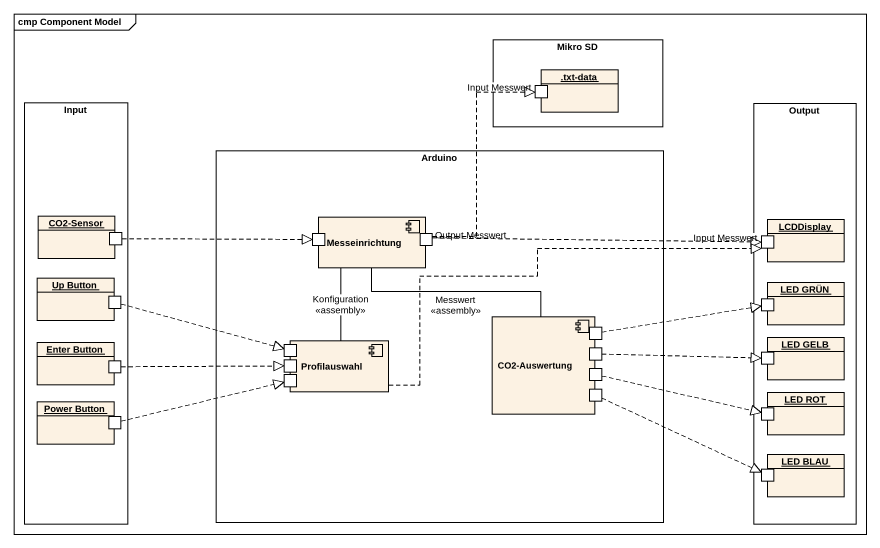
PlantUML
@startuml
mainframe cmp Component Model
rectangle "Mikro SD" as Mikro_SD {
  rectangle ".txt-data" as txt_data <<object>> {
    port "Input Messwert" as Input_Messwert
  }
}
rectangle Input {
  rectangle "CO2-Sensor" as CO2_Sensor <<object>> {
    port " " as port1
  }
  rectangle "Up Button" as Up_Button <<object>> {
    port " " as port3
  }
  rectangle "Enter Button" as Enter_Button <<object>> {
    port " " as port6
  }
  rectangle "Power Button" as Power_Button <<object>> {
    port " " as port13
  }
}
rectangle Output {
  rectangle LCDDisplay <<object>> {
    port "Input Messwert" as Input_Messwert_2
  }
  rectangle "LED GRÜN" as LED_GRÜN <<object>> {
    port " " as port4
  }
  rectangle "LED GELB" as LED_GELB <<object>> {
    port " " as port12
  }
  rectangle "LED ROT" as LED_ROT <<object>> {
    port " " as port15
  }
  rectangle "LED BLAU" as LED_BLAU <<object>> {
    port " " as port16
  }
}
rectangle Arduino {
  component Messeinrichtung {
    port " " as port2
    port "Output Messwert" as Output_Messwert
  }
  component "CO2-Auswertung" as CO2_Auswertung {
    port " " as port5
    port " " as port10
    port " " as port11
    port " " as port14
  }
  component Profilauswahl {
    port " " as port7
    port " " as port8
    port " " as port9
  }
}
Messeinrichtung -- CO2_Auswertung : Messwert\n<<assembly>>
port1 .right.|> port2
Output_Messwert .up.|> Input_Messwert
Output_Messwert .right.|> Input_Messwert_2
port3 .right.|> port8
port5 .right.|> port4
port6 .right.|> port7
Profilauswahl -up- Messeinrichtung : Konfiguration\n<<assembly>>
Profilauswahl .right.|> Input_Messwert_2
port10 .right.|> port12
port11 .right.|> port15
port13 .right.|> port9
port14 .right.|> port16
@enduml
